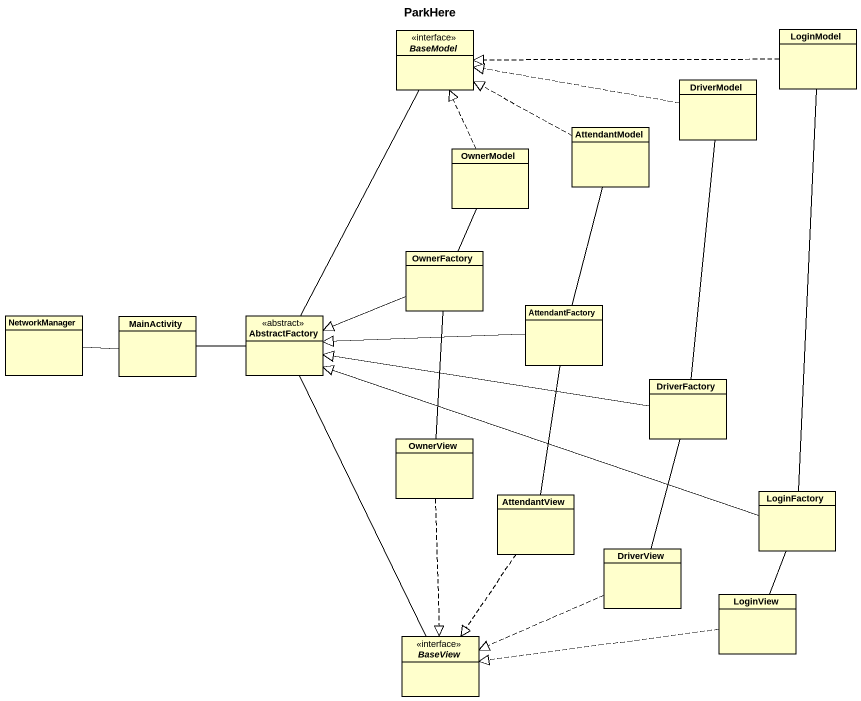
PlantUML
@startuml
title ParkHere
hide circle
hide empty members
interface BaseModel
class LoginModel
class DriverModel
class OwnerModel
class AttendantModel
class OwnerFactory
class NetworkManager
class MainActivity
class AbstractFactory <<abstract>>
class AttendantFactory
class DriverFactory
class OwnerView
class AttendantView
class LoginFactory
class DriverView
class LoginView
interface BaseView
LoginModel .left.|> BaseModel
DriverModel .left.|> BaseModel
OwnerModel .up.|> BaseModel
AttendantModel .left.|> BaseModel
OwnerFactory -up- OwnerModel
OwnerFactory -left-|> AbstractFactory
OwnerFactory -- OwnerView
MainActivity -left- NetworkManager
MainActivity -right- AbstractFactory
AbstractFactory -up- BaseModel
AbstractFactory -- BaseView
AttendantFactory -up- AttendantModel
AttendantFactory -left-|> AbstractFactory
AttendantFactory -- AttendantView
DriverFactory -up- DriverModel
DriverFactory -left-|> AbstractFactory
DriverFactory -- DriverView
OwnerView ..|> BaseView
AttendantView ..|> BaseView
LoginFactory -up- LoginModel
LoginFactory -left-|> AbstractFactory
LoginFactory -- LoginView
DriverView .left.|> BaseView
LoginView .left.|> BaseView
@enduml
